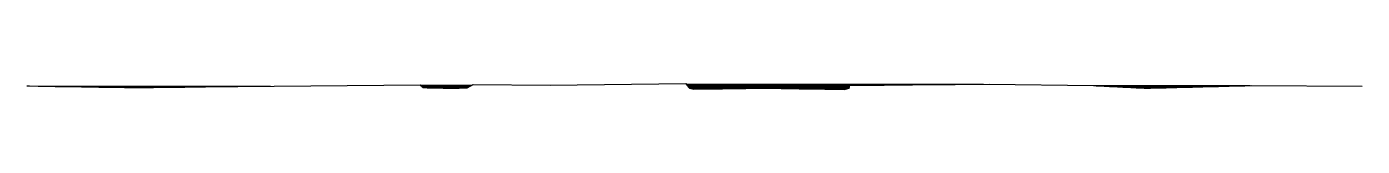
# Model space of a CAD drawing. Header units: inches. Extents: x 0 to 1015, y 0 to 4.
import ezdxf

# ---------------------------------------------------------------- set-up
doc = ezdxf.new("R2010")
doc.units = ezdxf.units.IN
doc.header["$MEASUREMENT"] = 0
doc.layers.add('Contour', color=7, linetype='Continuous')
doc.layers.add('WSZ', color=80, linetype='Continuous')

msp = doc.modelspace()

# ---------------------------------------------------------------- linework, layer by layer
at = {"layer": 'Contour'}
msp.add_lwpolyline([(0, 2.6), (84.3, 1.4), (160.5, 2.3), (298.8, 3.4), (301.1, 1.4), (324, 0.8), (334.5, 1.2), (339.1, 3.6), (397.7, 3.3), (500.7, 4.4), (502.8, 1.7), (503.6, 1), (506.7, 0.2), (561.3, 0.9), (621.3, 0), (624.9, 1), (625.4, 3.1), (731.2, 4), (810.3, 2.9), (850.6, 0.9), (930.2, 2.9), (1014.6, 2.5)], dxfattribs=at)
at = {"layer": 'WSZ'}
for p, q in [((0, 2.6), (2, 2.6)), ((8.6, 2.5), (185.3, 2.5)), ((15.1, 2.4), (172.3, 2.4)), ((21.7, 2.3), (159.7, 2.3)), ((28.3, 2.2), (151.8, 2.2)), ((34.9, 2.1), (143.9, 2.1)), ((41.5, 2), (135.9, 2)), ((48.1, 1.9), (128, 1.9)), ((54.7, 1.8), (120, 1.8)), ((61.2, 1.7), (112.1, 1.7)), ((67.8, 1.6), (104.1, 1.6)), ((74.4, 1.5), (96.2, 1.5)), ((81, 1.4), (88.3, 1.4)), ((298.8, 3.3), (338.5, 3.3)), ((299, 3.2), (338.3, 3.2)), ((299.1, 3.1), (338.1, 3.1)), ((299.2, 3), (337.9, 3)), ((299.3, 2.9), (337.7, 2.9)), ((299.4, 2.8), (337.5, 2.8)), ((299.5, 2.7), (337.3, 2.7)), ((299.6, 2.6), (337.1, 2.6)), ((299.8, 2.5), (336.9, 2.5)), ((299.9, 2.4), (336.7, 2.4)), ((300, 2.3), (336.5, 2.3)), ((300.1, 2.2), (336.4, 2.2)), ((300.2, 2.1), (336.2, 2.1)), ((300.3, 2), (336, 2)), ((300.5, 1.9), (335.8, 1.9)), ((300.6, 1.8), (335.6, 1.8)), ((300.7, 1.7), (335.4, 1.7)), ((300.8, 1.6), (335.2, 1.6)), ((300.9, 1.5), (335, 1.5)), ((301, 1.4), (334.8, 1.4)), ((304.3, 1.3), (334.6, 1.3)), ((308.3, 1.2), (333.3, 1.2)), ((312.3, 1.1), (330.9, 1.1)), ((316.4, 1), (328.5, 1)), ((320.4, 0.9), (326.2, 0.9)), ((501, 4), (726.9, 4)), ((501, 3.9), (716.1, 3.9)), ((501.1, 3.8), (705.3, 3.8)), ((501.2, 3.7), (694.5, 3.7)), ((501.3, 3.6), (683.7, 3.6)), ((501.4, 3.5), (672.9, 3.5)), ((501.4, 3.4), (662.1, 3.4)), ((501.5, 3.3), (651.3, 3.3)), ((501.6, 3.2), (640.5, 3.2)), ((501.7, 3.1), (629.7, 3.1)), ((501.8, 3), (625.4, 3)), ((501.8, 2.9), (625.4, 2.9)), ((501.9, 2.8), (625.4, 2.8)), ((502, 2.7), (625.3, 2.7)), ((502.1, 2.6), (625.3, 2.6)), ((502.2, 2.5), (625.3, 2.5)), ((502.2, 2.4), (625.3, 2.4)), ((502.3, 2.3), (625.3, 2.3)), ((502.4, 2.2), (625.2, 2.2)), ((502.5, 2.1), (625.2, 2.1)), ((502.5, 2), (625.2, 2)), ((502.6, 1.9), (625.2, 1.9)), ((502.7, 1.8), (625.1, 1.8)), ((502.8, 1.7), (625.1, 1.7)), ((502.9, 1.6), (625.1, 1.6)), ((503, 1.5), (625.1, 1.5)), ((503.2, 1.4), (625, 1.4)), ((503.3, 1.3), (625, 1.3)), ((503.4, 1.2), (625, 1.2)), ((503.6, 1.1), (625, 1.1)), ((503.8, 1), (624.9, 1)), ((504.2, 0.9), (624.6, 0.9)), ((504.6, 0.8), (555.2, 0.8)), ((505, 0.7), (546.3, 0.7)), ((505.3, 0.6), (537.5, 0.6)), ((505.7, 0.5), (528.7, 0.5)), ((506.1, 0.4), (519.9, 0.4)), ((506.5, 0.3), (511.1, 0.3)), ((566.2, 0.8), (624.2, 0.8)), ((573.1, 0.7), (623.9, 0.7)), ((579.9, 0.6), (623.5, 0.6)), ((586.8, 0.5), (623.1, 0.5)), ((593.7, 0.4), (622.8, 0.4)), ((600.6, 0.3), (622.4, 0.3)), ((607.5, 0.2), (622.1, 0.2)), ((614.4, 0.1), (621.7, 0.1)), ((810.3, 2.9), (929.4, 2.9)), ((812.4, 2.8), (925.4, 2.8)), ((814.4, 2.7), (921.4, 2.7)), ((816.4, 2.6), (917.5, 2.6)), ((818.5, 2.5), (913.5, 2.5)), ((820.5, 2.4), (909.5, 2.4)), ((822.5, 2.3), (905.5, 2.3)), ((824.6, 2.2), (901.5, 2.2)), ((826.6, 2.1), (897.6, 2.1)), ((828.7, 2), (893.6, 2)), ((830.7, 1.9), (889.6, 1.9)), ((832.7, 1.8), (885.6, 1.8)), ((834.8, 1.7), (881.7, 1.7)), ((836.8, 1.6), (877.7, 1.6)), ((838.8, 1.5), (873.7, 1.5)), ((840.9, 1.4), (869.7, 1.4)), ((842.9, 1.3), (865.7, 1.3)), ((844.9, 1.2), (861.8, 1.2)), ((847, 1.1), (857.8, 1.1)), ((849, 1), (853.8, 1))]:
    msp.add_line(p, q, dxfattribs=at)

doc.saveas('drawing.dxf')
